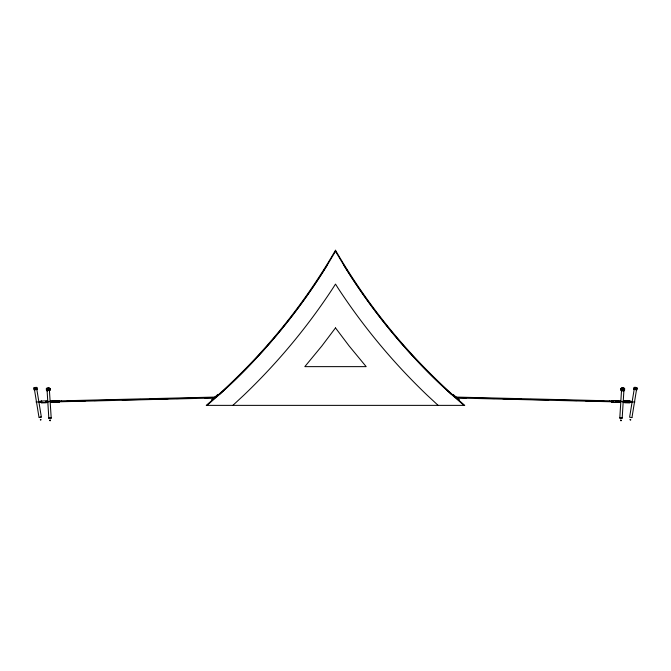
<?xml version="1.0" encoding="UTF-8"?>
<svg xmlns="http://www.w3.org/2000/svg" width="671" height="671" viewBox="0 0 671 671"><rect width="100%" height="100%" fill="white"/><g stroke="black" fill="none" stroke-linecap="round" stroke-linejoin="round"><path stroke-width="1.01" d="M611.667 402.181L611.684 400.537L616.615 400.562L618.897 400.73L618.88 402.374L611.667 402.181L618.88 402.374M616.599 402.197L616.615 400.562M629.817 400.906L629.801 402.701L624.542 402.634L624.558 400.839L629.817 400.906L624.558 400.839M41.183 401.057L46.442 400.839L46.458 402.634L41.199 402.701L41.183 400.906M41.199 402.701L46.458 402.634M623.938 390.019L622.168 418.293L620.759 418.503L619.794 418.025L621.564 389.759M631.973 417.479L636.569 389.406L635.185 388.954L634.212 389.138L629.616 417.211L631.914 417.614M49.386 389.943L51.206 418.025L50.803 418.394M49.1 418.444L49.235 417.924M609.738 401.56L609.687 400.948M636.569 389.406L635.596 389.583M335.5 250.249A595.705 595.705 0 0 1 206.232 405.368L464.768 405.368A595.705 595.705 0 0 1 335.5 250.249L335.5 251.298L327.289 265.045A596.242 596.242 0 0 1 219.308 394.615L207.054 405.368M61.313 400.948L61.262 401.56M232.871 405.368L243.699 395.311A619.962 611.415 0 0 0 332.657 288.555L335.5 284.11L338.335 288.564A619.962 611.415 0 0 0 427.293 395.32L438.129 405.368M36.729 388.995L34.489 389.541M36.788 389.138L41.384 417.211L39.287 417.303M620.138 417.463L620.272 417.983M619.794 418.025L620.574 417.798M49.168 417.521C47.708 418.36 51.91 418.327 50.862 417.463M621.455 418.117L622.235 417.882L621.832 417.521M52.12 402.374L59.333 402.181L52.12 402.374L52.103 400.73L54.385 400.562L59.316 400.537L59.233 402.315L52.447 402.29L52.422 400.646L59.216 400.671L52.422 400.646M59.316 400.537L52.103 400.73M35.991 401.996L36.569 401.971M40.411 417.026L40.965 417.001M48.463 390.237L47.331 390.178M39.656 401.367L41.745 401.317M45.913 401.208L48.002 401.157M50.082 401.107L53.319 401.032M57.387 400.931L214.863 397.081L213.63 398.02L58.545 401.812M39.673 401.921L41.761 401.87M45.938 401.77L48.027 401.719M50.115 401.669L52.204 401.61M66.832 401.258L85.628 400.797M93.982 400.595L112.787 400.134M122.189 399.908L140.985 399.446M149.348 399.237L168.144 398.784M176.498 398.574L195.303 398.113M204.705 397.886L214.108 397.66M39.681 402.273L41.778 402.214M45.963 402.114L48.06 402.063M50.157 402.013L52.321 401.963M36.846 401.963L40.998 401.887M46.182 401.795L48.262 401.753M618.897 400.73L611.684 400.537M634.909 401.996L629.239 401.87M622.738 401.753L624.818 401.795M630.002 401.887L632.082 401.929M613.613 400.931L456.137 397.081L457.37 398.02L613.445 401.828M617.681 401.032L620.918 401.107M622.998 401.157L631.344 401.367M456.892 397.66L466.295 397.886M475.697 398.113L494.502 398.574M502.856 398.784L521.652 399.237M530.015 399.446L548.811 399.908M558.213 400.134L577.018 400.595M585.372 400.797L604.168 401.258M618.796 401.61L620.885 401.669M622.973 401.719L625.062 401.77M615.533 401.887L620.843 402.013M622.94 402.063L625.037 402.114M629.222 402.214L631.319 402.273M635.898 388.098C639.337 388.274 633.508 386.37 634.498 387.763M635.781 389.314L634.212 389.138L634.976 389.474M50.426 417.798L51.206 418.025M335.5 251.298L343.711 265.045A596.242 596.242 0 0 0 451.692 394.615L463.946 405.368M623.82 390.237L622.462 390.639L621.497 390.161M34.431 389.406L39.027 417.479M47.062 390.019L48.832 418.293M629.801 402.701L624.542 402.634M54.385 400.562L54.401 402.197M54.133 400.772L54.158 402.415M634.741 389.599A1.912 0.453 9.3 0 1 633.944 388.752A1.912 0.453 9.3 0 1 637.031 389.297A1.912 0.453 9.3 0 1 635.714 389.767M634.137 388.14A1.912 0.453 9.3 0 1 635.269 387.57A1.912 0.453 9.3 0 1 637.358 388.501M624.483 390.203A1.912 0.579 3.5 0 1 622.831 390.874A1.912 0.579 3.5 0 1 620.801 390.086M624.55 389.012A1.912 0.579 3.5 0 1 622.738 389.683A1.912 0.579 3.5 0 1 620.96 388.803A1.912 0.579 3.5 0 1 623.174 388.148A1.912 0.579 3.5 0 1 624.282 389.155M620.96 388.803A1.912 0.579 3.5 0 1 623.996 388.735M624.55 389.792A1.912 0.579 3.5 0 1 623.393 390.463M620.952 389.977A1.912 0.579 3.5 0 1 620.876 389.675M621.866 388.626A1.51 0.453 3.5 0 1 621.698 387.972A1.51 0.453 3.5 0 1 623.829 388.039A1.51 0.453 3.5 0 1 623.996 388.694M37.383 388.836A1.912 0.453 -9.3 0 1 35.781 389.7A1.912 0.453 -9.3 0 1 33.743 389.482M36.62 387.536A1.912 0.453 -9.3 0 1 36.637 388.232A1.912 0.453 -9.3 0 1 33.776 388.551A1.912 0.453 -9.3 0 1 34.758 387.746M327.272 265.037A602.709 594.405 0 0 1 219.316 394.632M451.684 394.632A602.709 594.405 0 0 1 343.728 265.037M48.958 389.717A1.912 0.579 -3.5 0 1 49.562 390.665M47.683 390.874A1.912 0.579 -3.5 0 1 46.517 390.203M46.794 389.557A1.912 0.579 -3.5 0 1 46.45 389.012M49.704 388.652A1.912 0.579 -3.5 0 1 50.048 389.197M46.744 388.903A1.51 0.453 -3.5 0 1 47.247 388.45M49.377 388.383A1.51 0.453 -3.5 0 1 49.646 388.811M49.704 389.432A1.912 0.579 -3.5 0 1 48.589 390.438A1.912 0.579 -3.5 0 1 46.45 389.792M49.629 388.241A1.912 0.579 -3.5 0 1 49.411 389.063A1.912 0.579 -3.5 0 1 46.718 389.155A1.912 0.579 -3.5 0 1 46.936 388.324M47.826 388.148A1.912 0.579 -3.5 0 1 48.815 388.115M50.325 401.183L50.342 402.046L50.325 401.166M620.658 401.921L620.675 401.183L620.658 401.921M49.771 420.222L50.442 420.197L49.771 420.222M49.839 420.633L50.518 420.608L49.839 420.633M630.061 419.769L630.723 419.887L630.061 419.769M335.5 327.901L321.854 345.984L304.819 366.634L366.181 366.634L349.146 345.984L335.5 327.901M453.118 394.431L452.757 394.842L459.241 400.52L459.593 400.117L453.118 394.431M217.882 394.431L211.407 400.117L211.759 400.52L218.243 394.842L217.882 394.431M34.204 387.653C34.229 389.415 39.815 386.295 34.204 387.653M40.352 419.836L40.956 419.811L40.352 419.836M620.633 420.155L621.245 420.281L620.633 420.155M620.566 420.566L621.17 420.683L620.566 420.566M621.799 389.037A1.51 0.453 3.5 0 0 624.256 388.903A1.51 0.453 3.5 0 0 622.269 388.283A1.51 0.453 3.5 0 0 621.799 389.037M47.004 388.694A1.51 0.453 -3.5 0 0 49.57 388.408A1.51 0.453 -3.5 0 0 47.876 387.905A1.51 0.453 -3.5 0 0 47.004 388.694"/></g></svg>
